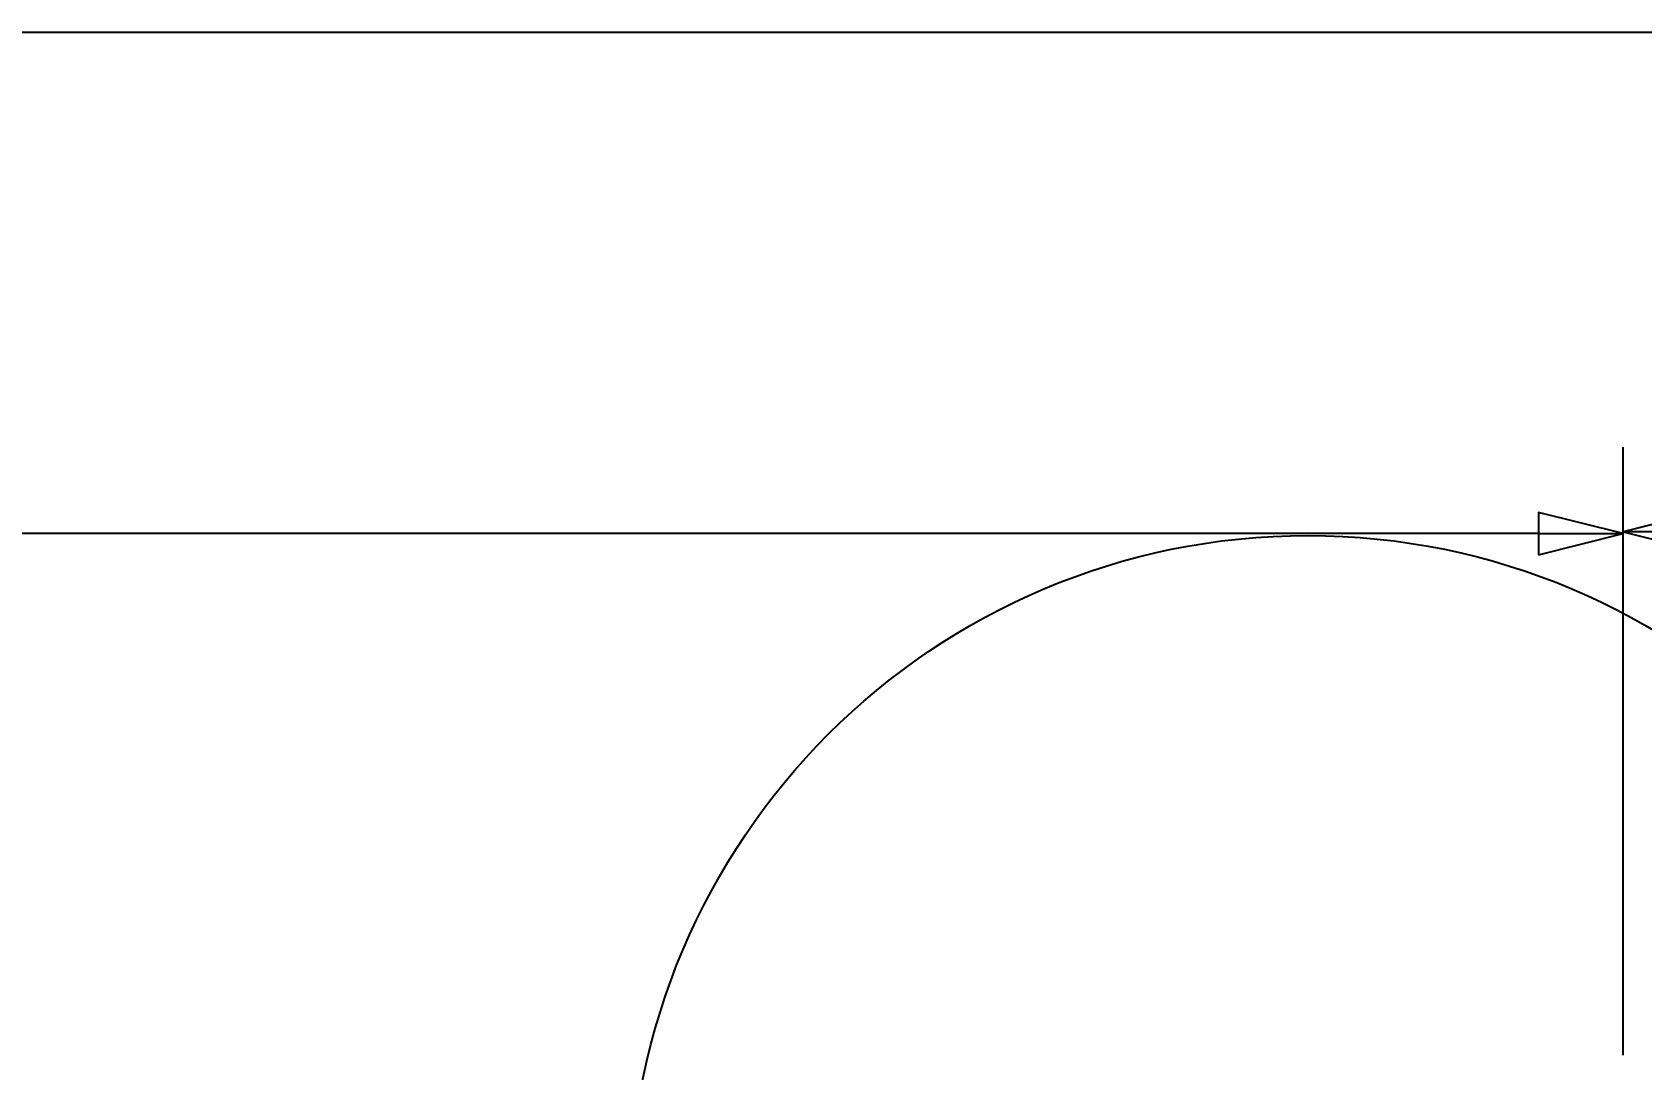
# Paper-space layout 'Drive Roller (Fix)' of a CAD drawing. Header units: millimetres. Extents: x -170 to 420, y 0 to 297.
# Drawn here: x 326.89 to 364.98, y 136.17 to 160.72 of the extents above; entities that cross this region are included whole.
import ezdxf

# ---------------------------------------------------------------- set-up
doc = ezdxf.new("R2010")
doc.units = ezdxf.units.MM
doc.linetypes.add('ACAD_ISO09W100', pattern=[45, 24, -3, 6, -3, 6, -3])
doc.layers.add('Detail Circle Lines', color=7, linetype='ACAD_ISO09W100', lineweight=50)
doc.layers.add('Dimensions', color=5, linetype='Continuous', lineweight=25)
doc.styles.add('Text Style6', font='ARIAL.TTF')

# ---------------------------------------------------------------- blocks, each defined once
blk = doc.blocks.new('2dDetail1')
at = {"layer": 'Detail Circle Lines', "color": 179, "linetype": 'Continuous', "lineweight": 25, "true_color": 0x262659}
blk.add_circle((357.081, 132.756), 16.056, dxfattribs=at)
blk = doc.blocks.new('2dTransSymbol8')
at = {"layer": 'Dimensions', "color": 179, "linetype": 'Continuous', "lineweight": 25, "true_color": 0x262659}
blk.add_line((92.588, 160.721), (370.888, 160.721), dxfattribs=at)
blk = doc.blocks.new('2dTransSymbol9')
at = {"color": 179}
blk.add_solid([(362.538, 148.358), (364.538, 148.858), (362.538, 149.358), (362.538, 148.358)], dxfattribs=at)
at = {"layer": 'Dimensions', "color": 179, "linetype": 'Continuous', "lineweight": 25, "true_color": 0x262659}
for p, q in [((364.538, 136.521), (364.538, 150.858)), ((364.538, 148.858), (362.538, 149.358)), ((362.538, 149.358), (362.538, 148.358)), ((362.538, 148.858), (112.538, 148.858)), ((362.538, 148.858), (364.538, 148.858)), ((362.538, 148.358), (364.538, 148.858))]:
    blk.add_line(p, q, dxfattribs=at)
blk.add_lwpolyline([(362.538, 148.358), (364.538, 148.858), (362.538, 149.358), (362.538, 148.358)], dxfattribs=at)
blk = doc.blocks.new('2dTransSymbol22')
at = {"color": 179}
for points in [[(366.538, 149.401), (364.538, 148.901), (366.538, 148.401), (366.538, 149.401)], [(370.888, 148.401), (372.888, 148.901), (370.888, 149.401), (370.888, 148.401)]]:
    blk.add_solid(points, dxfattribs=at)
at = {"layer": 'Dimensions', "color": 179, "linetype": 'Continuous', "lineweight": 25, "true_color": 0x262659}
for p, q in [((364.538, 136.521), (364.538, 150.901)), ((372.888, 134.821), (372.888, 150.901)), ((366.538, 149.401), (364.538, 148.901)), ((366.538, 148.401), (366.538, 149.401)), ((372.888, 148.901), (370.888, 149.401)), ((370.888, 149.401), (370.888, 148.401)), ((366.538, 148.901), (364.538, 148.901)), ((364.538, 148.901), (366.538, 148.401)), ((366.538, 148.901), (370.888, 148.901)), ((370.888, 148.901), (372.888, 148.901)), ((370.888, 148.401), (372.888, 148.901)), ((384.253, 148.901), (372.888, 148.901))]:
    blk.add_line(p, q, dxfattribs=at)
for points in [[(366.538, 149.401), (364.538, 148.901), (366.538, 148.401), (366.538, 149.401)], [(370.888, 148.401), (372.888, 148.901), (370.888, 149.401), (370.888, 148.401)]]:
    blk.add_lwpolyline(points, dxfattribs=at)
at = {"layer": 'Dimensions', "linetype": 'Continuous', "lineweight": 25, "insert": (377.188, 149.543), "char_height": 2.4892, "attachment_point": 7, "style": 'Text Style6'}
blk.add_mtext('83.5', dxfattribs=at)

psp = doc.layouts.new('Drive Roller (Fix)')

# ---------------------------------------------------------------- block references
at = {"layer": 'Detail Circle Lines'}
psp.add_blockref('2dDetail1', (0, 0), dxfattribs=at)
at = {"layer": 'Dimensions'}
for name in ['2dTransSymbol8', '2dTransSymbol9', '2dTransSymbol22']:
    psp.add_blockref(name, (0, 0), dxfattribs=at)

doc.saveas('drawing.dxf')
